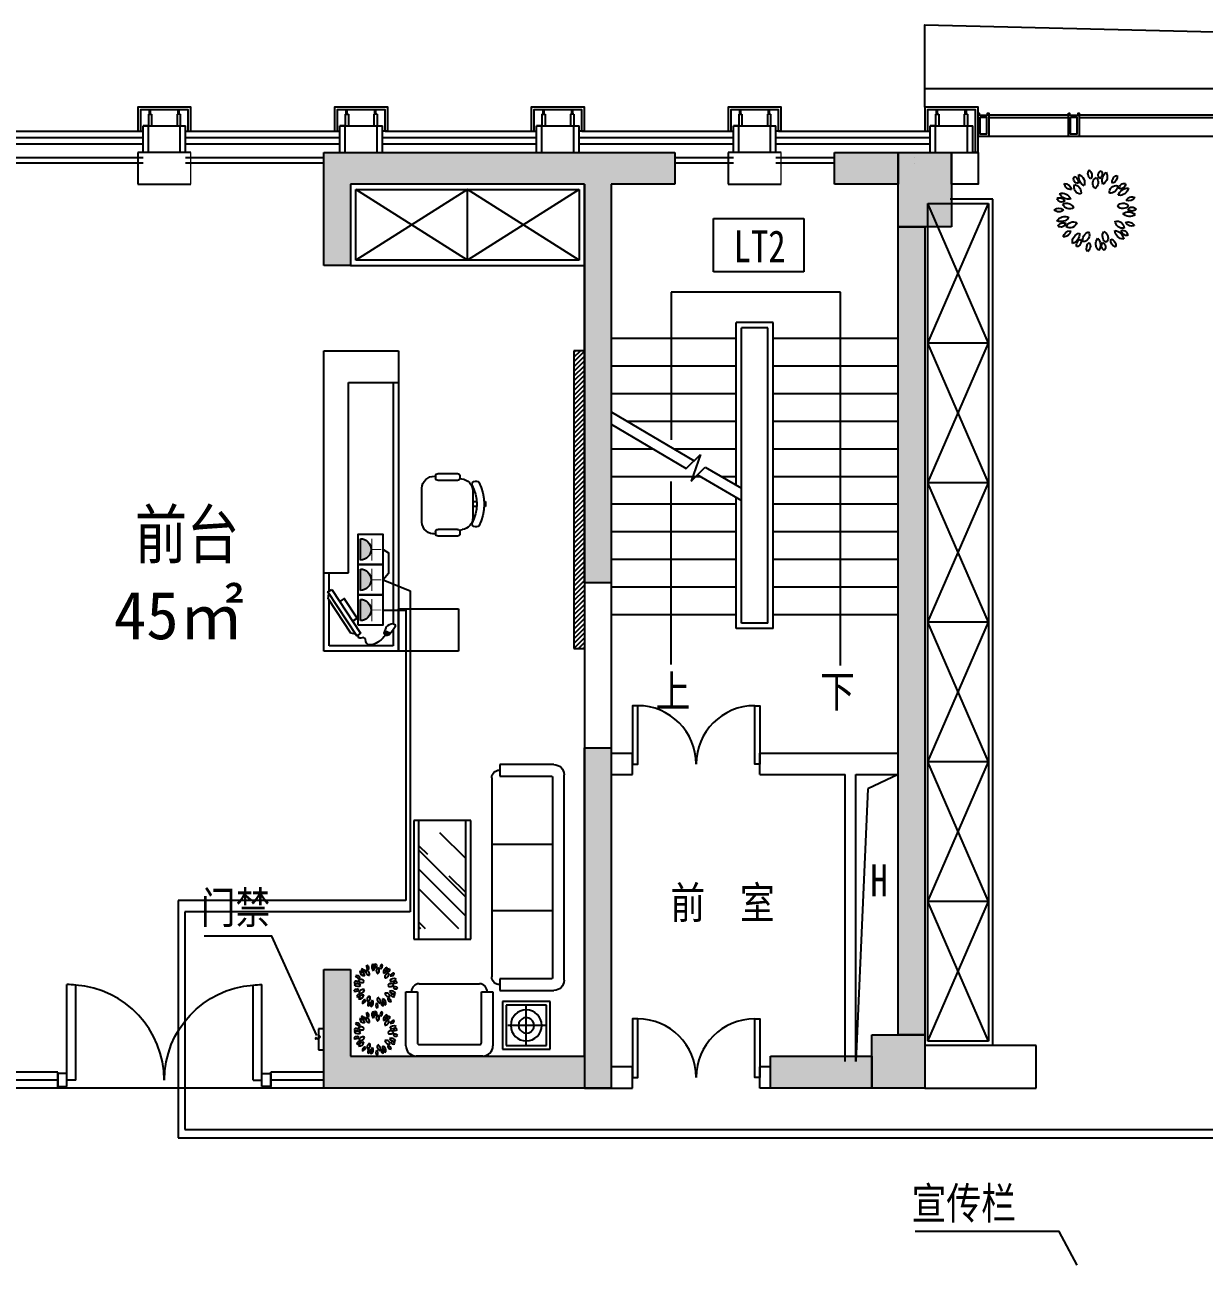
# Model space of a CAD drawing. Header units: inches. Extents: x 10 to 166961, y -47 to 131592.
# Drawn here: x 125562 to 136649, y 33395 to 45062 of the extents above; entities that cross this region are included whole.
import ezdxf

# ---------------------------------------------------------------- set-up
doc = ezdxf.new("R2010")
doc.units = ezdxf.units.IN
doc.header["$MEASUREMENT"] = 0
doc.linetypes.add('CONTINOUS', pattern=[0])
for name, color, linetype in [('2', 2, 'Continuous'), ('3', 3, 'Continuous'), ('3look0.15', 5, 'Continuous'), ('4', 4, 'Continuous'), ('6', 6, 'Continuous'), ('8', 8, 'Continuous'), ('hatch', 8, 'Continuous'), ('METAL', 7, 'Continuous'), ('PUB_DIM', 3, 'Continuous'), ('Shearwall', 7, 'Continuous'), ('shearwall-bh', 253, 'Continuous'), ('stair', 2, 'Continuous'), ('text', 7, 'Continuous'), ('wall', 2, 'Continuous'), ('windows', 4, 'Continuous'), ('z', 2, 'Continuous'), ('修改', 1, 'Continuous'), ('家具', 9, 'Continuous'), ('尺寸3', 31, 'Continuous'), ('插座图', 4, 'Continuous'), ('立面墙体', 4, 'Continuous')]:
    doc.layers.add(name, color=color, linetype=linetype)
doc.styles.add('F', font='')
doc.styles.get('F').set_extended_font_data('SimHei')

# ---------------------------------------------------------------- blocks, each defined once
blk = doc.blocks.new('Metal')
at = {"layer": 'METAL', "color": 4}
for points in [[(-50, 20), (-40, 20), (-40, 0), (40, 0), (40, 20), (50, 20), (50, -200), (-50, -200)], [(-30, -20), (30, -20), (30, -180), (-30, -180)]]:
    blk.add_lwpolyline(points, close=True, dxfattribs=at)
blk = doc.blocks.new('A$C6F910B85')
at = {"layer": '2', "linetype": 'CONTINOUS'}
blk.add_lwpolyline([(16, 10), (125, 446), (164, 437), (55, 0)], close=True, dxfattribs=at)
at = {"layer": '家具', "color": 8, "linetype": 'CONTINOUS'}
for p, q in [((96, 41), (181, 381)), ((181, 381), (159, 417)), ((96, 41), (60, 19))]:
    blk.add_line(p, q, dxfattribs=at)
blk.add_lwpolyline([(95, 325), (49, 337), (0, 142), (46, 131)], dxfattribs=at)
blk = doc.blocks.new('*E144')
at = {"layer": '家具', "color": 8, "extrusion": (0, 0, -1), "zscale": -1, "rotation": 124.0238537070535}
blk.add_blockref('A$C6F910B85', (17, 449), dxfattribs=at)
blk = doc.blocks.new('A$C0DE74622')
at = {"layer": '家具', "color": 4}
for p, q in [((0, 543), (0, 71)), ((671, 632), (88, 632)), ((760, 71), (760, 543)), ((101, 71), (101, 515)), ((117, 531), (643, 531)), ((659, 515), (659, 71)), ((0, 71), (101, 71)), ((115, 0), (642, 0)), ((659, 71), (760, 71))]:
    blk.add_line(p, q, dxfattribs=at)
at = {"layer": '家具', "color": 4, "extrusion": (0, 0, -1)}
for centre, major_axis, start_param, end_param in [((88, 543), (0.4, 88.5), 4.708006, 6.278802), ((671, 543), (0.8, -88.5), 3.15089, 4.721687), ((117, 515), (11.8, -11.8), 2.356194, 3.926991), ((643, 515), (11.8, 11.8), 5.497787, 7.068583), ((115, 67), (0.8, 67), 3.130013, 4.70081), ((642, 67), (0.4, 67), 1.50663, 3.134946)]:
    blk.add_ellipse(centre, major_axis=major_axis, ratio=1, start_param=start_param, end_param=end_param, dxfattribs=at)
blk = doc.blocks.new('arrr')
at = {"layer": '6'}
for p, q in [((0, 0), (-0.54, 0.41)), ((-0.54, -0.41), (0, 0)), ((-0.39, 0.55), (0, 0)), ((0, 0), (-0.39, -0.55))]:
    blk.add_line(p, q, dxfattribs=at)
for centre, start, end in [((-0.47, 0.49), 34.9749, 232.6151), ((-0.47, -0.49), 127.3887, 325.0213)]:
    blk.add_arc(centre, 0.105, start, end, dxfattribs=at)
blk = doc.blocks.new('A$C127C375D')
at = {"layer": '插座图', "lineweight": -2}
blk.add_hatch(color=3, dxfattribs=at).paths.add_polyline_path([(91.7, 8.4, 1), (16.1, 8.4)])
at = {"layer": '插座图', "color": 3, "lineweight": -2}
blk.add_line((16.1, 8.4), (91.7, 8.4), dxfattribs=at)
blk.add_lwpolyline([(0, 0), (107.8, 0), (107.8, 88.6), (0, 88.6)], close=True, dxfattribs=at)
at = {"layer": '插座图', "color": 3, "lineweight": -2, "const_width": 3.2}
for points in [[(14.3, 48.8), (92.6, 48.8)], [(53.9, 46.2), (53.9, 82.6)]]:
    blk.add_lwpolyline(points, dxfattribs=at)
at = {"layer": '插座图', "color": 3, "lineweight": -2}
blk.add_arc((53.9, 8.4), 37.8, 0, 180, dxfattribs=at)

msp = doc.modelspace()

# ---------------------------------------------------------------- hatches: boundary and pattern name
at = {"layer": 'shearwall-bh', "linetype": 'Continuous'}
for points in [[(131073, 39812), (130823, 39812), (130823, 43562), (128623, 43562), (128623, 42797), (128373, 42797), (128373, 43862), (131673, 43862), (131673, 43562), (131073, 43562)], [(133773, 43562), (133173, 43562), (133173, 43862), (133773, 43862)], [(134023, 35562), (133773, 35562), (133773, 43162), (134023, 43162)], [(130823, 38262), (131073, 38262), (131073, 35062), (128373, 35062), (128373, 36177), (128623, 36177), (128623, 35362), (130823, 35362)], [(134023, 35062), (133523, 35062), (133523, 35562), (134023, 35562)], [(133523, 35062), (132573, 35062), (132573, 35362), (133523, 35362)]]:
    msp.add_hatch(color=252, dxfattribs=at).paths.add_polyline_path(points)
at = {"layer": 'shearwall-bh'}
msp.add_hatch(color=252, dxfattribs=at).paths.add_polyline_path([(134273, 43162), (133773, 43162), (133773, 43862), (134273, 43862)])
at = {"layer": '家具'}
h = msp.add_hatch(dxfattribs=at)
h.set_pattern_fill('AR-RROOF', color=8, scale=424.285714, angle=405, style=0)
h.set_pattern_definition([(315, (112337.3, 35145.64), (324.0165, -864.044), [5727.86, -763.714, 1909.286, -381.86]), (315, (112561.4, 34651.5), (-629.132, -89.105), [1145.57, -126.013, 2291.143, -286.393]), (315, (112242.8, 34781.12), (1223.1624, -1584.981), [3054.857, -534.6, 1527.43, -381.857])])
h.paths.add_polyline_path([(129266, 36563), (129706, 36563), (129706, 37464), (129266, 37464)])

# ---------------------------------------------------------------- linework, layer by layer
at = {"color": 2}
for p, q in [((128929, 39843), (129183, 39738)), ((129183, 39738), (129183, 36720)), ((128929, 39557), (129142, 39557)), ((129142, 39557), (129142, 36825)), ((129142, 36825), (127004, 36825)), ((127004, 36825), (127004, 34592)), ((129183, 36720), (127066, 36720)), ((127066, 36720), (127066, 34671)), ((127066, 34671), (141181, 34671)), ((127004, 34592), (141100, 34592))]:
    msp.add_line(p, q, dxfattribs=at)
msp.add_lwpolyline([(128929, 40128), (128980, 40096), (128980, 39900), (128929, 39843)], dxfattribs=at)
at = {"color": 3, "extrusion": (0, 0, -1)}
for centre, major_axis, start_param, end_param in [((135467, 43615), (0, 46), 3.199447, 5.158952), ((135413, 43583), (0, 53.1), 0.234998, 1.840206), ((135568, 43635), (0, 99.1), 3.641854, 4.90724), ((135441, 43575), (0, 84.1), 0.361407, 1.904233), ((135615, 43662), (0, 58.7), 3.715165, 5.385694), ((135523, 43647), (0, 69.1), 0.72794, 2.089978), ((135699, 43648), (0, 46), 3.897534, 5.857039), ((135637, 43658), (0, 53.1), 0.933083, 2.538291), ((135789, 43597), (0, 99.1), 4.339904, 5.605289), ((135654, 43634), (0, 84.1), 1.059516, 2.602342), ((135843, 43588), (0, 58.7), 4.413326, 6.083855), ((135763, 43636), (0, 69.1), 1.42595, 2.787988), ((135333, 43501), (0, 69.1), 0.029759, 1.391797), ((135394, 43572), (0, 58.7), 3.017057, 4.687586), ((135492, 43534), (0, 65.1), 3.198246, 5.106492), ((135419, 43488), (0, 72.1), 0.183344, 1.838351), ((135666, 43569), (0, 65.1), 3.896263, 5.804508), ((135580, 43581), (0, 72.1), 0.881444, 2.536451), ((135822, 43485), (0, 65.1), 4.594536, 6.502782), ((135764, 43549), (0, 72.1), 1.579556, 3.234563), ((135935, 43427), (0, 99.1), -1.245143, 0.020242), ((135854, 43542), (0, 84.1), 1.757729, 3.300555), ((135898, 43524), (0, 46), 4.595751, 6.555256), ((135857, 43571), (0, 53.1), 1.631043, 3.236251), ((135289, 43382), (0, 53.1), -0.463191, 1.142017), ((135310, 43441), (0, 46), 2.501279, 4.460784), ((135316, 43394), (0, 84.1), -0.336718, 1.206108), ((135375, 43521), (0, 99.1), 2.943691, 4.209077), ((135970, 43386), (0, 58.7), -1.171757, 0.498772), ((135939, 43474), (0, 69.1), 2.12406, 3.486098), ((135281, 43268), (0, 69.1), -0.668428, 0.69361), ((135282, 43361), (0, 58.7), 2.319012, 3.989541), ((135355, 43312), (0, 72.1), -0.514757, 1.14025), ((135382, 43395), (0, 65.1), 2.500126, 4.408372), ((135887, 43320), (0, 65.1), -0.990428, 0.917817), ((135884, 43406), (0, 72.1), 2.277699, 3.932706), ((135936, 43203), (0, 99.1), -0.547046, 0.718339), ((135948, 43343), (0, 84.1), 2.455829, 3.998655), ((135971, 43301), (0, 46), -0.989322, 0.970183), ((135970, 43363), (0, 53.1), 2.329345, 3.934553), ((135337, 43175), (0, 84.1), -1.034893, 0.507934), ((135300, 43310), (0, 99.1), 2.245497, 3.510883), ((135324, 43148), (0, 53.1), -1.161249, 0.443959), ((135302, 43206), (0, 46), 1.803128, 3.762632), ((135419, 43137), (0, 72.1), -1.21301, 0.441997), ((135387, 43217), (0, 65.1), 1.802071, 3.710317), ((135831, 43151), (0, 65.1), -0.292404, 1.615842), ((135884, 43220), (0, 72.1), 2.975822, 4.630829), ((135937, 43149), (0, 58.7), -0.47361, 1.196919), ((135970, 43236), (0, 69.1), 2.822292, 4.18433), ((135391, 43055), (0, 69.1), -1.36644, -0.004402), ((135332, 43127), (0, 58.7), 1.620739, 3.291268), ((135494, 43020), (0, 84.1), 4.5503, 6.093127), ((135379, 43100), (0, 99.1), 1.54735, 2.812736), ((135581, 43044), (0, 72.1), 4.372156, 6.027163), ((135504, 43084), (0, 65.1), 1.103973, 3.012219), ((135713, 43002), (0, 84.1), 3.852116, 5.394943), ((135574, 42990), (0, 99.1), 0.849271, 2.114657), ((135765, 43076), (0, 72.1), 3.673975, 5.328982), ((135680, 43058), (0, 65.1), 0.405783, 2.314029), ((135893, 43130), (0, 84.1), 3.154097, 4.696924), ((135794, 43030), (0, 99.1), 0.151123, 1.416509), ((135883, 43083), (0, 46), -0.291225, 1.66828), ((135923, 43132), (0, 53.1), 3.02749, 4.632698), ((135501, 42991), (0, 53.1), 4.423721, 6.028929), ((135446, 43022), (0, 46), 1.105112, 3.064616), ((135612, 42963), (0, 69.1), 4.218532, 5.58057), ((135520, 42980), (0, 58.7), 0.922635, 2.593164), ((135737, 42985), (0, 53.1), 3.725511, 5.330719), ((135676, 42973), (0, 46), 0.406692, 2.366197), ((135840, 43034), (0, 69.1), 3.520297, 4.882335), ((135759, 42989), (0, 58.7), 0.224408, 1.894937)]:
    msp.add_ellipse(centre, major_axis=major_axis, ratio=1, start_param=start_param, end_param=end_param, dxfattribs=at)
at = {"color": 3}
for centre, major_axis, start_param, end_param in [((128756, 36180, 0), (3.8, 28.4), 1.631542, 3.236751), ((128730, 36157, 0), (3.3, 24.6), 4.59542, 6.554924), ((128768, 36131, 0), (4.7, 34.8), 4.594824, 6.50307), ((128811, 36208, 0), (4.9, 37), 1.426146, 2.788184), ((128765, 36188, 0), (4.2, 31.4), 4.413386, 6.083915), ((128869, 36199, 0), (6, 45), 1.059534, 2.60236), ((128794, 36189, 0), (7.1, 53.1), 4.34001, 5.605396), ((128880, 36211, 0), (3.8, 28.4), 0.933439, 2.538648), ((128846, 36210, 0), (3.3, 24.6), 3.897442, 5.856947), ((128905, 36165, 0), (5.2, 38.6), 0.881402, 2.536409), ((128858, 36165, 0), (4.7, 34.8), 3.896401, 5.804646), ((128940, 36196, 0), (4.9, 37), 0.727684, 2.089722), ((128892, 36211, 0), (4.2, 31.4), 3.715218, 5.385747), ((128978, 36152, 0), (6, 45), 0.361435, 1.904261), ((128915, 36193, 0), (7.1, 53.1), 3.641694, 4.90708), ((128994, 36155, 0), (3.8, 28.4), 0.234846, 1.840054), ((128968, 36175, 0), (3.3, 24.6), 3.199445, 5.15895), ((128676, 36043, 0), (3.3, 24.6), -0.98951, 0.969994), ((128680, 36077, 0), (3.8, 28.4), 2.329169, 3.934377), ((128682, 36089, 0), (4.2, 31.4), -1.171554, 0.498975), ((128705, 36133, 0), (4.9, 37), 2.124237, 3.486275), ((128721, 36047, 0), (4.6, 34.8), -0.990604, 0.917642), ((128729, 36093, 0), (5.1, 38.6), 2.277529, 3.932536), ((128755, 36164, 0), (6, 45), 1.757453, 3.300279), ((128704, 36108, 0), (7.1, 53.1), -1.24536, 0.020026), ((128804, 36161, 0), (5.2, 38.6), 1.579513, 3.23452), ((128984, 36104, 0), (5.1, 38.6), 0.183125, 1.838132), ((128948, 36134, 0), (4.6, 34.8), 3.198189, 5.106435), ((129032, 36046, 0), (6, 45), -0.336545, 1.206282), ((129010, 36118, 0), (7.1, 53.1), 2.943664, 4.209049), ((129031, 36105, 0), (4.9, 37), 0.029881, 1.391919), ((129004, 36147, 0), (4.2, 31.4), 3.017066, 4.687595), ((129046, 36038, 0), (3.8, 28.4), -0.463297, 1.141911), ((129039, 36071, 0), (3.3, 24.6), 2.501295, 4.460799), ((128683, 35959, 0), (4.2, 31.4), -0.473852, 1.196677), ((128671, 36008, 0), (4.9, 37), 2.822341, 4.184379), ((128687, 35988, 0), (7.1, 53.1), -0.546995, 0.71839), ((128690, 36064, 0), (6, 45), 2.455671, 3.998498), ((128707, 35921, 0), (3.3, 24.6), -0.291528, 1.667976), ((128689, 35949, 0), (3.8, 28.4), 3.027135, 4.632343), ((128705, 35946, 0), (6, 45), 3.154121, 4.696947), ((128751, 35886, 0), (7.1, 53.1), 0.151085, 1.416471), ((128739, 35953, 0), (4.7, 34.8), -0.292184, 1.616061), ((128716, 35994, 0), (5.1, 38.6), 2.975708, 4.630715), ((128959, 35916, 0), (5.2, 38.6), -1.213062, 0.441945), ((128982, 35957, 0), (4.6, 34.8), 1.801813, 3.710059), ((129006, 36005, 0), (5.2, 38.6), -0.514747, 1.14026), ((128998, 36051, 0), (4.6, 34.8), 2.499878, 4.408124), ((129006, 35930, 0), (6, 45), -1.034728, 0.508098), ((129035, 36000, 0), (7.1, 53.1), 2.245565, 3.510951), ((129011, 35915, 0), (3.8, 28.4), -1.16149, 0.443718), ((129027, 35945, 0), (3.3, 24.6), 1.803795, 3.7633), ((129042, 35976, 0), (4.9, 37), -0.668512, 0.693526), ((129049, 36026, 0), (4.2, 31.4), 2.318918, 3.989447), ((128766, 35861, 0), (4.2, 31.4), 0.224635, 1.895165), ((128726, 35891, 0), (5, 37), 3.520732, 4.88277), ((128814, 35893, 0), (4.7, 34.8), 0.405775, 2.314021), ((128810, 35847, 0), (3.3, 24.6), 0.407099, 2.366603), ((128770, 35908, 0), (5.2, 38.6), 3.673984, 5.328991), ((128778, 35857, 0), (3.8, 28.4), 3.725633, 5.330841), ((128866, 35848, 0), (7.1, 53.1), 0.84901, 2.114396), ((128792, 35865, 0), (6, 45), 3.852093, 5.394919), ((128894, 35839, 0), (4.2, 31.4), 0.922562, 2.593091), ((128843, 35837, 0), (4.9, 37), 4.218528, 5.580566), ((128910, 35894, 0), (4.7, 34.8), 1.103919, 3.012165), ((128866, 35878, 0), (5.2, 38.6), 4.372211, 6.027218), ((128936, 35856, 0), (3.3, 24.6), 1.105085, 3.06459), ((128905, 35844, 0), (3.8, 28.4), 4.423767, 6.028975), ((128978, 35893, 0), (7.1, 53.1), 1.547422, 2.812808), ((128911, 35859, 0), (6, 45), 4.549972, 6.092799), ((128968, 35870, 0), (4.9, 37), -1.366363, -0.004325), ((129005, 35905, 0), (4.2, 31.4), 1.620657, 3.291186), ((128755, 35719, 0), (6, 45), 1.757453, 3.300279), ((128704, 35663, 0), (7.1, 53.1), -1.24536, 0.020026), ((128756, 35735, 0), (3.8, 28.4), 1.631542, 3.236751), ((128730, 35712, 0), (3.3, 24.6), 4.59542, 6.554924), ((128804, 35716, 0), (5.2, 38.6), 1.579513, 3.23452), ((128768, 35686, 0), (4.7, 34.8), 4.594824, 6.50307), ((128811, 35762, 0), (4.9, 37), 1.426146, 2.788184), ((128765, 35743, 0), (4.2, 31.4), 4.413386, 6.083915), ((128869, 35753, 0), (6, 45), 1.059534, 2.60236), ((128794, 35744, 0), (7.1, 53.1), 4.34001, 5.605396), ((128880, 35766, 0), (3.8, 28.4), 0.933439, 2.538648), ((128846, 35764, 0), (3.3, 24.6), 3.897442, 5.856947), ((128905, 35720, 0), (5.2, 38.6), 0.881402, 2.536409), ((128858, 35720, 0), (4.7, 34.8), 3.896401, 5.804646), ((128940, 35751, 0), (4.9, 37), 0.727684, 2.089722), ((128892, 35766, 0), (4.2, 31.4), 3.715218, 5.385747), ((128978, 35707, 0), (6, 45), 0.361435, 1.904261), ((128915, 35748, 0), (7.1, 53.1), 3.641694, 4.90708), ((128994, 35709, 0), (3.8, 28.4), 0.234846, 1.840054), ((128968, 35730, 0), (3.3, 24.6), 3.199445, 5.15895), ((128676, 35598, 0), (3.3, 24.6), -0.98951, 0.969994), ((128680, 35632, 0), (3.8, 28.4), 2.329169, 3.934377), ((128687, 35543, 0), (7.1, 53.1), -0.546995, 0.71839), ((128690, 35619, 0), (6, 45), 2.455671, 3.998498), ((128682, 35643, 0), (4.2, 31.4), -1.171554, 0.498975), ((128705, 35688, 0), (4.9, 37), 2.124237, 3.486275), ((128721, 35602, 0), (4.6, 34.8), -0.990604, 0.917642), ((128729, 35648, 0), (5.1, 38.6), 2.277529, 3.932536), ((128984, 35659, 0), (5.1, 38.6), 0.183125, 1.838132), ((128948, 35688, 0), (4.6, 34.8), 3.198189, 5.106435), ((129006, 35560, 0), (5.2, 38.6), -0.514747, 1.14026), ((128998, 35606, 0), (4.6, 34.8), 2.499878, 4.408124), ((129032, 35601, 0), (6, 45), -0.336545, 1.206282), ((129010, 35673, 0), (7.1, 53.1), 2.943664, 4.209049), ((129031, 35660, 0), (4.9, 37), 0.029881, 1.391919), ((129004, 35702, 0), (4.2, 31.4), 3.017066, 4.687595), ((129046, 35593, 0), (3.8, 28.4), -0.463297, 1.141911), ((129039, 35626, 0), (3.3, 24.6), 2.501295, 4.460799), ((128683, 35514, 0), (4.2, 31.4), -0.473852, 1.196677), ((128671, 35563, 0), (4.9, 37), 2.822341, 4.184379), ((128707, 35475, 0), (3.3, 24.6), -0.291528, 1.667976), ((128689, 35504, 0), (3.8, 28.4), 3.027135, 4.632343), ((128705, 35501, 0), (6, 45), 3.154121, 4.696947), ((128751, 35441, 0), (7.1, 53.1), 0.151085, 1.416471), ((128739, 35508, 0), (4.7, 34.8), -0.292184, 1.616061), ((128716, 35548, 0), (5.1, 38.6), 2.975708, 4.630715), ((128814, 35447, 0), (4.7, 34.8), 0.405775, 2.314021), ((128770, 35463, 0), (5.2, 38.6), 3.673984, 5.328991), ((128910, 35449, 0), (4.7, 34.8), 1.103919, 3.012165), ((128866, 35433, 0), (5.2, 38.6), 4.372211, 6.027218), ((128959, 35471, 0), (5.2, 38.6), -1.213062, 0.441945), ((128982, 35511, 0), (4.6, 34.8), 1.801813, 3.710059), ((129006, 35485, 0), (6, 45), -1.034728, 0.508098), ((129035, 35555, 0), (7.1, 53.1), 2.245565, 3.510951), ((129011, 35470, 0), (3.8, 28.4), -1.16149, 0.443718), ((129027, 35500, 0), (3.3, 24.6), 1.803795, 3.7633), ((129042, 35531, 0), (4.9, 37), -0.668512, 0.693526), ((129049, 35581, 0), (4.2, 31.4), 2.318918, 3.989447), ((128766, 35416, 0), (4.2, 31.4), 0.224635, 1.895165), ((128726, 35446, 0), (5, 37), 3.520732, 4.88277), ((128810, 35402, 0), (3.3, 24.6), 0.407099, 2.366603), ((128778, 35412, 0), (3.8, 28.4), 3.725633, 5.330841), ((128866, 35403, 0), (7.1, 53.1), 0.84901, 2.114396), ((128792, 35420, 0), (6, 45), 3.852093, 5.394919), ((128894, 35394, 0), (4.2, 31.4), 0.922562, 2.593091), ((128843, 35391, 0), (4.9, 37), 4.218528, 5.580566), ((128936, 35411, 0), (3.3, 24.6), 1.105085, 3.06459), ((128905, 35399, 0), (3.8, 28.4), 4.423767, 6.028975), ((128978, 35448, 0), (7.1, 53.1), 1.547422, 2.812808), ((128911, 35414, 0), (6, 45), 4.549972, 6.092799), ((128968, 35425, 0), (4.9, 37), -1.366363, -0.004325), ((129005, 35459, 0), (4.2, 31.4), 1.620657, 3.291186)]:
    msp.add_ellipse(centre, major_axis=major_axis, ratio=1, start_param=start_param, end_param=end_param, dxfattribs=at)
at = {"layer": '2', "color": 252, "linetype": 'ByBlock'}
for p, q in [((125873, 35212, 0), (125373, 35212)), ((125873, 35137, 0), (125373, 35137)), ((125873, 35062), (125873, 35212)), ((128373, 35212), (127873, 35212)), ((127873, 35062), (127873, 35212)), ((128373, 35137), (127873, 35137)), ((125873, 35062, 0), (125373, 35062)), ((128373, 35062), (127873, 35062))]:
    msp.add_line(p, q, dxfattribs=at)
at = {"layer": '3', "color": 1, "linetype": 'ByBlock'}
for p, q in [((126723, 44222), (126753, 44222)), ((126723, 44221), (126723, 44222)), ((126723, 44221), (126723, 44112)), ((126723, 44221), (126753, 44221)), ((126733, 44222), (126733, 44262)), ((126743, 44222), (126743, 44262)), ((126753, 44221), (126753, 44222)), ((126753, 44221), (126753, 44112)), ((126993, 44221), (126993, 44222)), ((127023, 44222), (126993, 44222)), ((126993, 44221), (126993, 44112)), ((127023, 44221), (126993, 44221)), ((127003, 44222), (127003, 44262)), ((127013, 44222), (127013, 44262)), ((127023, 44221), (127023, 44222)), ((127023, 44221), (127023, 44112)), ((128573, 44222), (128603, 44222)), ((128573, 44221), (128573, 44222)), ((128573, 44221), (128573, 44112)), ((128573, 44221), (128603, 44221)), ((128583, 44222), (128583, 44262)), ((128593, 44222), (128593, 44262)), ((128603, 44221), (128603, 44222)), ((128603, 44221), (128603, 44112)), ((128843, 44221), (128843, 44222)), ((128873, 44222), (128843, 44222)), ((128843, 44221), (128843, 44112)), ((128873, 44221), (128843, 44221)), ((128853, 44222), (128853, 44262)), ((128863, 44222), (128863, 44262)), ((128873, 44221), (128873, 44222)), ((128873, 44221), (128873, 44112)), ((130423, 44222), (130453, 44222)), ((130423, 44221), (130423, 44222)), ((130423, 44221), (130423, 44112)), ((130423, 44221), (130453, 44221)), ((130433, 44222), (130433, 44262)), ((130443, 44222), (130443, 44262)), ((130453, 44221), (130453, 44222)), ((130453, 44221), (130453, 44112)), ((130693, 44221), (130693, 44222)), ((130723, 44222), (130693, 44222)), ((130693, 44221), (130693, 44112)), ((130723, 44221), (130693, 44221)), ((130703, 44222), (130703, 44262)), ((130713, 44222), (130713, 44262)), ((130723, 44221), (130723, 44222)), ((130723, 44221), (130723, 44112)), ((132273, 44222), (132303, 44222)), ((132273, 44221), (132273, 44222)), ((132273, 44221), (132273, 44112)), ((132273, 44221), (132303, 44221)), ((132283, 44222), (132283, 44262)), ((132293, 44222), (132293, 44262)), ((132303, 44221), (132303, 44222)), ((132303, 44221), (132303, 44112)), ((132543, 44221), (132543, 44222)), ((132573, 44222), (132543, 44222)), ((132543, 44221), (132543, 44112)), ((132573, 44221), (132543, 44221)), ((132553, 44222), (132553, 44262)), ((132563, 44222), (132563, 44262)), ((132573, 44221), (132573, 44222)), ((132573, 44221), (132573, 44112)), ((134123, 44222), (134153, 44222)), ((134123, 44221), (134123, 44222)), ((134123, 44221), (134123, 44112)), ((134123, 44221), (134153, 44221)), ((134133, 44222), (134133, 44262)), ((134143, 44222), (134143, 44262)), ((134153, 44221), (134153, 44222)), ((134153, 44221), (134153, 44112)), ((134393, 44221), (134393, 44222)), ((134423, 44222), (134393, 44222)), ((134393, 44221), (134393, 44112)), ((134423, 44221), (134393, 44221)), ((134403, 44222), (134403, 44262)), ((134413, 44222), (134413, 44262)), ((134423, 44221), (134423, 44222)), ((134423, 44221), (134423, 44112)), ((126673, 44112), (127073, 44112)), ((128523, 44112), (128923, 44112)), ((130373, 44112), (130773, 44112)), ((132223, 44112), (132623, 44112)), ((134073, 44112), (134473, 44112))]:
    msp.add_line(p, q, dxfattribs=at)
at = {"layer": '3look0.15', "color": 6}
for p, q in [((126673, 43812), (125373, 43812)), ((126673, 43762), (125373, 43762)), ((128373, 43812), (127073, 43812)), ((128373, 43762), (127073, 43762)), ((132223, 43812), (131673, 43812)), ((132223, 43762), (131673, 43762)), ((133173, 43812), (132623, 43812)), ((133173, 43762), (132623, 43762))]:
    msp.add_line(p, q, dxfattribs=at)
at = {"layer": '3look0.15'}
for p, q in [((133923, 43812), (133923, 43812)), ((133923, 43762), (133923, 43762))]:
    msp.add_line(p, q, dxfattribs=at)
at = {"layer": '4', "color": 252}
for p, q in [((128373, 39170), (128373, 41997)), ((128373, 41997), (129074, 41997)), ((129074, 41997), (129074, 39170)), ((128603, 39908), (128603, 41697)), ((128603, 41697), (129074, 41697)), ((128373, 39908), (128603, 39908)), ((129074, 39170), (129074, 39570)), ((129074, 39570), (129639, 39570)), ((129639, 39570), (129639, 39170)), ((129074, 39170), (128373, 39170)), ((129639, 39170), (129074, 39170))]:
    msp.add_line(p, q, dxfattribs=at)
at = {"layer": '4'}
for p, q in [((125957, 35137), (125957, 36035, 0)), ((126040, 35137), (126040, 36031, 0)), ((127707, 35137, 0), (127707, 36031, 0)), ((127790, 35137, 0), (127790, 36035, 0)), ((125957, 35198, 0), (125873, 35198, 0)), ((125873, 35198, 0), (125873, 35076, 0)), ((125957, 35076, 0), (125957, 35198, 0)), ((126040, 35137), (125957, 35137)), ((127707, 35137, 0), (127790, 35137, 0)), ((127790, 35076, 0), (127790, 35198, 0)), ((127790, 35198, 0), (127873, 35198, 0)), ((127873, 35198, 0), (127873, 35076, 0)), ((125873, 35076, 0), (125957, 35076, 0)), ((127873, 35076, 0), (127790, 35076, 0))]:
    msp.add_line(p, q, dxfattribs=at)
msp.add_ellipse((125957, 35118, 0), major_axis=(-648, -648), ratio=1, start_param=3.835956, end_param=3.926991, dxfattribs=at)
at = {"layer": '4', "extrusion": (0, 0, -1)}
msp.add_ellipse((127790, 35118, 0), major_axis=(648, -648), ratio=1, start_param=3.835956, end_param=3.926991, dxfattribs=at)
at = {"layer": '8', "color": 252}
for p, q in [((129024, 41697), (129024, 39430)), ((128423, 39737), (128423, 39908)), ((128423, 39220), (128423, 39647)), ((129024, 39370), (129024, 39220)), ((129024, 39220), (128423, 39220))]:
    msp.add_line(p, q, dxfattribs=at)
at = {"layer": '8'}
msp.add_ellipse((125961, 35122, 0), major_axis=(670, 625), ratio=0.988736, start_param=-0.739881, end_param=0.739881, dxfattribs=at)
at = {"layer": '8', "extrusion": (0, 0, -1)}
msp.add_ellipse((127785, 35122, 0), major_axis=(-670, 625), ratio=0.988736, start_param=-0.739881, end_param=0.739881, dxfattribs=at)
at = {"layer": 'hatch', "color": 252}
for p, q in [((133773, 38012), (133486, 37875)), ((133486, 37875), (133373, 35312))]:
    msp.add_line(p, q, dxfattribs=at)
at = {"layer": 'PUB_DIM', "color": 252}
for p, q in [((133229, 42547), (131639, 42547)), ((131639, 42547), (131639, 41460)), ((133229, 39037), (133229, 42547)), ((131073, 41423), (131853, 40962)), ((131639, 41460), (131639, 41160)), ((131073, 41306), (131779, 40889)), ((131073, 41306), (131779, 40889)), ((131779, 40889), (131913, 41020)), ((131779, 40889), (131913, 41020)), ((131913, 41020), (131826, 40770)), ((131913, 41020), (131826, 40770)), ((131826, 40770), (131959, 40901)), ((131826, 40770), (131959, 40901)), ((131959, 40901), (132298, 40705)), ((131639, 40467), (131639, 40767)), ((131885, 40828), (132298, 40589)), ((131639, 39045), (131639, 40467))]:
    msp.add_line(p, q, dxfattribs=at)
at = {"layer": 'Shearwall', "color": 252, "linetype": 'Continuous'}
for p, q in [((128373, 42797), (128373, 43862)), ((128373, 43862), (131673, 43862)), ((131673, 43862), (131673, 43862)), ((131673, 43862), (131673, 43562)), ((133173, 43562), (133173, 43862)), ((133173, 43862), (133773, 43862)), ((133773, 43862), (133773, 43562)), ((130823, 43562), (128623, 43562)), ((128623, 43562), (128623, 42797)), ((130823, 39812), (130823, 43562)), ((131673, 43562), (131073, 43562)), ((131073, 43562), (131073, 39812)), ((133773, 43562), (133173, 43562)), ((133773, 35562), (133773, 43162)), ((133773, 43162), (134023, 43162)), ((134023, 43162), (134023, 35562)), ((128623, 42797), (128373, 42797)), ((131073, 39812), (130823, 39812)), ((130823, 38262), (131073, 38262)), ((130823, 35362), (130823, 38262)), ((131073, 38262), (131073, 35062)), ((128373, 35062), (128373, 36177)), ((128373, 36177), (128623, 36177)), ((128623, 36177), (128623, 35362)), ((134023, 35562), (133773, 35562)), ((128623, 35362), (130823, 35362)), ((131073, 35062), (128373, 35062))]:
    msp.add_line(p, q, dxfattribs=at)
at = {"layer": 'Shearwall', "color": 252}
for p, q in [((133773, 43162), (133773, 43862)), ((133773, 43862), (134273, 43862)), ((134273, 43862), (134273, 43162)), ((134273, 43162), (133773, 43162)), ((131073, 39813), (131073, 39813)), ((133523, 35062), (133523, 35562)), ((133523, 35562), (134023, 35562)), ((134023, 35562), (134023, 35062)), ((132573, 35062), (132573, 35362)), ((132573, 35362), (133523, 35362)), ((133523, 35362), (133523, 35062)), ((133523, 35062), (132573, 35062)), ((134023, 35062), (133523, 35062))]:
    msp.add_line(p, q, dxfattribs=at)
at = {"layer": 'stair', "color": 252}
for p, q in [((132248, 40734), (132248, 42262)), ((132598, 42262), (132248, 42262)), ((132598, 39385), (132598, 42262)), ((132298, 40647), (132298, 42212)), ((132548, 42212), (132298, 42212)), ((132548, 39435), (132548, 42212)), ((132248, 42112), (131073, 42112)), ((133773, 42112), (132598, 42112)), ((132248, 41852), (131073, 41852)), ((133773, 41852), (132598, 41852)), ((132248, 41592), (131073, 41592)), ((133773, 41592), (132598, 41592)), ((132248, 41332), (131228, 41332)), ((133773, 41332), (132598, 41332)), ((131469, 41072), (131073, 41072)), ((132248, 41072), (131667, 41072)), ((133773, 41072), (132598, 41072)), ((131913, 40812), (131073, 40812)), ((132248, 40812), (132113, 40812)), ((133773, 40812), (132598, 40812)), ((132248, 39385), (132248, 40618)), ((132298, 39435), (132298, 40705)), ((132248, 40552), (131073, 40552)), ((133773, 40552), (132598, 40552)), ((132248, 40292), (131073, 40292)), ((133773, 40292), (132598, 40292)), ((132248, 40032), (131073, 40032)), ((132248, 40032), (131073, 40032)), ((133773, 40032), (132598, 40032)), ((132248, 39772), (131073, 39772)), ((133773, 39772), (132598, 39772)), ((132248, 39512), (131073, 39512)), ((132248, 39512), (131073, 39512)), ((132548, 39435), (132298, 39435)), ((133773, 39512), (132598, 39512)), ((132598, 39385), (132248, 39385))]:
    msp.add_line(p, q, dxfattribs=at)
at = {"layer": 'stair', "color": 6}
for points in [[(134023, 44287), (134023, 45062), (155048, 44554), (154748, 35062), (154748, 35062)], [(134023, 44462), (154648, 44462), (154648, 21062), (133023, 21062), (133023, 21312)]]:
    msp.add_lwpolyline(points, dxfattribs=at)
at = {"layer": 'text', "color": 252}
for p, q in [((132037, 43239), (132886, 43239)), ((132037, 42740), (132037, 43239)), ((132886, 43239), (132886, 42740)), ((132886, 42740), (132037, 42740))]:
    msp.add_line(p, q, dxfattribs=at)
at = {"layer": 'wall', "color": 1}
for p, q in [((126673, 43862), (126673, 44112)), ((126723, 44112), (126673, 44112)), ((126723, 43862), (126723, 44112)), ((127023, 43862), (127023, 44112)), ((127023, 44112), (127073, 44112)), ((127073, 43862), (127073, 44112)), ((128523, 43862), (128523, 44112)), ((128573, 44112), (128523, 44112)), ((128573, 43862), (128573, 44112)), ((128873, 43862), (128873, 44112)), ((128923, 43862), (128923, 44112)), ((130423, 44112), (130373, 44112)), ((130373, 43862), (130373, 44112)), ((130423, 43862), (130423, 44112)), ((130723, 43862), (130723, 44112)), ((130723, 44112), (130773, 44112)), ((130773, 43862), (130773, 44112)), ((132223, 43862), (132223, 44112)), ((132273, 44112), (132223, 44112)), ((132273, 43862), (132273, 44112)), ((132573, 43862), (132573, 44112)), ((132573, 44112), (132623, 44112)), ((132623, 43862), (132623, 44112)), ((134073, 43862), (134073, 44112)), ((134123, 44112), (134073, 44112)), ((134123, 43862), (134123, 44112)), ((134423, 43862), (134423, 44112)), ((134423, 44112), (134473, 44112)), ((134473, 43862), (134473, 44112))]:
    msp.add_line(p, q, dxfattribs=at)
at = {"layer": 'wall'}
msp.add_line((128873, 44112), (128923, 44112), dxfattribs=at)
at = {"layer": 'wall', "color": 252}
for p, q in [((126623, 43862), (126623, 43562)), ((127123, 43862), (126623, 43862)), ((132173, 43862), (132173, 43562)), ((132673, 43862), (132173, 43862)), ((126623, 43562), (127123, 43562)), ((130823, 43562), (130823, 35062)), ((131073, 43562), (131073, 38212)), ((132173, 43562), (132673, 43562)), ((131073, 38212), (131273, 38212)), ((131273, 38012), (131273, 38212)), ((132473, 38012), (132473, 38212)), ((132473, 38212), (133773, 38212)), ((131073, 38012), (131273, 38012)), ((131073, 38012), (131073, 35262)), ((132473, 38012), (133273, 38012)), ((133273, 35312), (133273, 38012)), ((133373, 38012), (133773, 38012)), ((133373, 35312), (133373, 38012)), ((131273, 35262), (131073, 35262)), ((131273, 35062), (131273, 35262)), ((132473, 35062), (132473, 35262)), ((132573, 35262), (132473, 35262)), ((130823, 35062), (131273, 35062)), ((133738, 35062), (132473, 35062))]:
    msp.add_line(p, q, dxfattribs=at)
at = {"layer": 'wall', "color": 252, "lineweight": 0}
for p, q in [((127123, 43562), (127123, 43862)), ((132673, 43562), (132673, 43862)), ((126623, 43562), (127123, 43562)), ((132173, 43562), (132673, 43562))]:
    msp.add_line(p, q, dxfattribs=at)
at = {"layer": 'wall', "color": 252}
msp.add_lwpolyline([(134273, 43862), (134523, 43862), (134523, 43562), (134273, 43562)], close=True, dxfattribs=at)
at = {"layer": 'windows', "color": 2}
for p, q in [((135373, 44212), (134623, 44212)), ((135373, 44187), (134623, 44187)), ((137023, 44212), (135473, 44212)), ((137023, 44187), (135473, 44187)), ((125223, 44002), (126673, 44002)), ((125248, 44062), (126673, 44062)), ((127073, 44062), (128523, 44062)), ((127073, 44002), (128523, 44002)), ((128923, 44002), (130373, 44002)), ((128948, 44062), (130373, 44062)), ((130773, 44002), (132223, 44002)), ((130798, 44062), (132223, 44062)), ((132623, 44002), (134073, 44002)), ((132648, 44062), (134073, 44062)), ((142623, 44012), (134623, 44012)), ((125223, 43942), (126673, 43942)), ((127073, 43942), (128523, 43942)), ((128923, 43942), (130373, 43942)), ((130773, 43942), (132223, 43942)), ((132623, 43942), (134073, 43942))]:
    msp.add_line(p, q, dxfattribs=at)
at = {"layer": 'windows'}
for points in [[(131273, 38108), (131323, 38108), (131323, 38658), (131273, 38658)], [(132473, 38108), (132423, 38108), (132423, 38658), (132473, 38658)], [(131273, 35162), (131323, 35162), (131323, 35712), (131273, 35712)], [(132473, 35162), (132423, 35162), (132423, 35712), (132473, 35712)]]:
    msp.add_lwpolyline(points, close=True, dxfattribs=at)
for centre, start, end in [((131323, 38108), 0, 90), ((132423, 38108), 90, 180), ((131323, 35162), 0, 90), ((132423, 35162), 90, 180)]:
    msp.add_arc(centre, 550, start, end, dxfattribs=at)
at = {"layer": '家具', "color": 252}
for p, q in [((129446, 40841), (129629, 40841)), ((129416, 40816), (129424, 40815)), ((129424, 40799), (129424, 40818)), ((129629, 40777), (129446, 40777)), ((129652, 40818), (129652, 40799)), ((129652, 40796), (129667, 40792)), ((129797, 40769), (129809, 40769)), ((129295, 40386), (129295, 40703)), ((129772, 40679), (129773, 40426)), ((129772, 40580), (129807, 40580)), ((129807, 40530), (129773, 40530)), ((129878, 40580), (129894, 40580)), ((129894, 40530), (129878, 40530)), ((129894, 40580), (129894, 40530)), ((129424, 40274), (129422, 40273)), ((129424, 40275), (129424, 40294)), ((129446, 40317), (129629, 40317)), ((129629, 40253), (129446, 40253)), ((129673, 40313), (129649, 40305)), ((129652, 40294), (129652, 40275)), ((129809, 40340), (129797, 40340)), ((128961, 39354), (128946, 39327)), ((128977, 39347), (128963, 39319)), ((129022, 39431), (129035, 39426))]:
    msp.add_line(p, q, dxfattribs=at)
at = {"layer": '家具', "color": 4}
for p, q in [((130536, 38104, 0), (130028, 38104, 0)), ((130028, 38104, 0), (130028, 37996, 0)), ((129951, 37980, 0), (129951, 36107, 0)), ((130028, 37996, 0), (130505, 37996, 0)), ((130523, 37978, 0), (130523, 36106, 0)), ((130631, 36075, 0), (130631, 38009, 0)), ((129219, 37579, 0), (129219, 36463, 0)), ((129754, 37579, 0), (129219, 37579, 0)), ((129754, 36463, 0), (129754, 37579, 0)), ((129219, 36463, 0), (129754, 36463, 0)), ((130505, 36088, 0), (130028, 36088, 0)), ((130028, 36088, 0), (130028, 35980, 0)), ((130028, 35980, 0), (130536, 35980, 0)), ((130051, 35876, 0), (130051, 35426, 0)), ((130501, 35876, 0), (130051, 35876, 0)), ((130501, 35426, 0), (130501, 35876, 0)), ((130051, 35426, 0), (130501, 35426, 0))]:
    msp.add_line(p, q, dxfattribs=at)
at = {"layer": '家具', "color": 8}
for p, q in [((129266, 36463, 0), (129266, 37579, 0)), ((129706, 36463, 0), (129706, 37579, 0)), ((129951, 37356, 0), (130523, 37356, 0)), ((129951, 36731, 0), (130523, 36731, 0)), ((130087, 35840, 0), (130087, 35462, 0)), ((130465, 35840, 0), (130087, 35840, 0)), ((130276, 35469, 0), (130276, 35833, 0)), ((130465, 35462, 0), (130465, 35840, 0)), ((130459, 35651, 0), (130101, 35651, 0)), ((130087, 35462, 0), (130465, 35462, 0))]:
    msp.add_line(p, q, dxfattribs=at)
at = {"layer": '家具', "color": 252, "extrusion": (0, 0, -1)}
for centre, major_axis, start_param, end_param in [((129446, 40818), (-16, 16), 5.497787, 7.068583), ((129629, 40818), (-16, 16), 0.785398, 2.356194), ((129408, 40703), (-3, 113), -1.548572, 0.092676), ((129446, 40799), (-16, 16), 3.926991, 5.497787), ((129629, 40799), (-16, 16), 2.356194, 3.926991), ((129659, 40679), (-2, 113), 0.091981, 1.589658), ((129797, 40735), (-0.8, 33.9), -1.547895, 0.022901), ((129434, 40554), (-8, 376), 1.09211, 2.094462), ((129809, 40735), (-24, 24), 0.785398, 1.490627), ((129425, 40554), (-10, 455), 1.122959, 2.063865), ((129809, 40735), (24, 24), 0.771716, 0.785398), ((129408, 40386), (-3, 113), 3.047127, 4.734833), ((129660, 40426), (-3, 113), 1.591177, 3.047731), ((129797, 40374), (-0.8, 33.9), 3.164438, 4.735234), ((129809, 40374), (24, 24), 0.785398, 0.79908), ((129446, 40294), (-16, 16), 5.497787, 7.068583), ((129446, 40275), (-16, 16), 3.926991, 5.497787), ((129629, 40294), (-16, 16), 0.785398, 2.356194), ((129629, 40275), (-16, 16), 2.356194, 3.926991), ((129809, 40374), (-24, 24), 3.221762, 3.926991), ((128973, 39363), (-32.1, 32.1), 4.033355, 4.78038), ((129017, 39450), (-24, 108), 3.512213, 4.033711), ((129044, 39309), (-27, 121), -0.518698, 0.037022), ((128970, 39338), (-14, 14), 3.018972, 4.033355), ((128721, 39589), (-74, 366), 2.297544, 2.553345), ((129018, 39406), (-18.5, 18.5), 1.488567, 2.54361)]:
    msp.add_ellipse(centre, major_axis=major_axis, ratio=1, start_param=start_param, end_param=end_param, dxfattribs=at)
at = {"layer": '家具', "color": 4, "extrusion": (0, 0, -1)}
for centre, major_axis, start_param, end_param in [((130023, 37980, 0), (-72.1, 0.9), -0.011995, 1.558801), ((130536, 38009, 0), (95.2, 1.1), -1.55936, 0.011436), ((130505, 37978, 0), (12.8, 12.8), -0.785398, 0.785398), ((130023, 36107, 0), (72.1, 1.3), 1.531848, 3.160163), ((130505, 36106, 0), (-12.8, 12.8), 2.356194, 3.926991), ((130536, 36075, 0), (-95.2, 1), 3.130834, 4.70163)]:
    msp.add_ellipse(centre, major_axis=major_axis, ratio=1, start_param=start_param, end_param=end_param, dxfattribs=at)
at = {"layer": '家具', "color": 8, "extrusion": (0, 0, -1)}
for major_axis, start_param, end_param in [((146, 0), 1.571753393076871, 7.854938700256457), ((-72.9, 0.1), -1.56973761116348, 4.713447696016106)]:
    msp.add_ellipse((130276, 35651, 0), major_axis=major_axis, ratio=1, start_param=start_param, end_param=end_param, dxfattribs=at)
at = {"layer": '家具', "color": 252}
for points, knots in [([(128952, 39323), (128932, 39298), (128892, 39249), (128759, 39205), (128767, 39324), (128701, 39277), (128696, 39314), (128700, 39327)], [0, 0, 0, 0, 89.180996, 185.391702, 247.379604, 284.879604, 301.833056, 301.833056, 301.833056, 301.833056]), ([(128961, 39401), (128954, 39388), (128954, 39370), (128939, 39351), (128935, 39343), (128937, 39335), (128939, 39333)], [0, 0, 0, 0, 61.392948, 66.317377, 85.526749, 93.173022, 93.173022, 93.173022, 93.173022])]:
    msp.add_open_spline(points, degree=3, knots=knots, dxfattribs=at)
at = {"layer": '尺寸3', "color": 252}
for p, q in [((128673, 42847), (128673, 43512)), ((128673, 43512), (130773, 43512)), ((129723, 42847), (128673, 43512)), ((129723, 43512), (128673, 42847)), ((129723, 42847), (129723, 43512)), ((130773, 43512), (129723, 42847)), ((130773, 42847), (129723, 43512)), ((130773, 43512), (130773, 42847)), ((134661, 43422), (134261, 43422)), ((134661, 35462), (134661, 43422)), ((134051, 35502), (134051, 43382)), ((134051, 43382), (134621, 43382)), ((134051, 42069), (134621, 43382)), ((134621, 42069), (134051, 43382)), ((134621, 43382), (134621, 35502)), ((130773, 42847), (128673, 42847)), ((128623, 42797), (130823, 42797)), ((134621, 42069), (134051, 42069)), ((134621, 40755), (134051, 42069)), ((134051, 40755), (134621, 42069)), ((130723, 41981), (130740, 41997)), ((130723, 41936), (130784, 41997)), ((130823, 41997), (130723, 41997)), ((130723, 41997), (130723, 39197)), ((130723, 41891), (130823, 41991)), ((130723, 41846), (130823, 41946)), ((130723, 41801), (130823, 41901)), ((130823, 41991), (130823, 41991)), ((130823, 41946), (130823, 41946)), ((130823, 41901), (130823, 41901)), ((130723, 41756), (130823, 41856)), ((130723, 41712), (130823, 41812)), ((130723, 41667), (130823, 41767)), ((130823, 41856), (130823, 41856)), ((130823, 41812), (130823, 41812)), ((130823, 41767), (130823, 41767)), ((130723, 41622), (130823, 41722)), ((130723, 41577), (130823, 41677)), ((130823, 41722), (130823, 41722)), ((130823, 41677), (130823, 41677)), ((130723, 41532), (130823, 41632)), ((130723, 41487), (130823, 41587)), ((130723, 41442), (130823, 41542)), ((130823, 41632), (130823, 41632)), ((130823, 41587), (130823, 41587)), ((130723, 41397), (130823, 41497)), ((130723, 41352), (130823, 41452)), ((130723, 41307), (130823, 41407)), ((130723, 41262), (130823, 41362)), ((130723, 41218), (130823, 41318)), ((130723, 41173), (130823, 41273)), ((130723, 41128), (130823, 41228)), ((130723, 41083), (130823, 41183)), ((130723, 41038), (130823, 41138)), ((130723, 40993), (130823, 41093)), ((130723, 40948), (130823, 41048)), ((130723, 40903), (130823, 41003)), ((130723, 40858), (130823, 40958)), ((130723, 40813), (130823, 40913)), ((130723, 40769), (130823, 40869)), ((130723, 40724), (130823, 40824)), ((130723, 40679), (130823, 40779)), ((130723, 40634), (130823, 40734)), ((134621, 40755), (134051, 40755)), ((134051, 39442), (134621, 40755)), ((134621, 39442), (134051, 40755)), ((130723, 40589), (130823, 40689)), ((130723, 40544), (130823, 40644)), ((130723, 40499), (130823, 40599)), ((130723, 40454), (130823, 40554)), ((130723, 40409), (130823, 40509)), ((130723, 40364), (130823, 40464)), ((130723, 40320), (130823, 40420)), ((130723, 40275), (130823, 40375)), ((130723, 40230), (130823, 40330)), ((130723, 40185), (130823, 40285)), ((130723, 40140), (130823, 40240)), ((130723, 40095), (130823, 40195)), ((130723, 40050), (130823, 40150)), ((130823, 40195), (130823, 40195)), ((130823, 40150), (130823, 40150)), ((130723, 40005), (130823, 40105)), ((130723, 39960), (130823, 40060)), ((130823, 40105), (130823, 40105)), ((130823, 40060), (130823, 40060)), ((130723, 39915), (130823, 40015)), ((130723, 39871), (130823, 39971)), ((130723, 39826), (130823, 39926)), ((130823, 40015), (130823, 40015)), ((130823, 39971), (130823, 39971)), ((130823, 39926), (130823, 39926)), ((130723, 39781), (130823, 39881)), ((130723, 39736), (130823, 39836)), ((130723, 39691), (130823, 39791)), ((130823, 39881), (130823, 39881)), ((130823, 39836), (130823, 39836)), ((130723, 39646), (130823, 39746)), ((130723, 39601), (130823, 39701)), ((130723, 39556), (130823, 39656)), ((130723, 39511), (130823, 39611)), ((130723, 39466), (130823, 39566)), ((130723, 39422), (130823, 39522)), ((130723, 39377), (130823, 39477)), ((134621, 39442), (134051, 39442)), ((134621, 38129), (134051, 39442)), ((134051, 38129), (134621, 39442)), ((130723, 39332), (130823, 39432)), ((130723, 39287), (130823, 39387)), ((130723, 39242), (130823, 39342)), ((130723, 39197), (130823, 39297)), ((130768, 39197), (130823, 39252)), ((130813, 39197), (130823, 39207)), ((130723, 39197), (130823, 39197)), ((134621, 38129), (134051, 38129)), ((134051, 36815), (134621, 38129)), ((134621, 36815), (134051, 38129)), ((134621, 36815), (134051, 36815)), ((134621, 35502), (134051, 36815)), ((134051, 35502), (134621, 36815)), ((128373, 35620), (128323, 35620)), ((128323, 35620), (128323, 35420)), ((134621, 35502), (134051, 35502)), ((128323, 35420), (128373, 35420)), ((135068, 35462), (134023, 35462)), ((135068, 35062), (135068, 35462)), ((127873, 35062), (125873, 35062, 0)), ((134023, 35062), (135068, 35062))]:
    msp.add_line(p, q, dxfattribs=at)
for points in [[(128307, 35556), (127883, 36491), (127248, 36491)], [(135454, 33397), (135285, 33711), (133931, 33711)]]:
    msp.add_lwpolyline(points, dxfattribs=at)
at = {"layer": '立面墙体'}
for p, q in [((126623, 44062), (126673, 44062)), ((128473, 44062), (128523, 44062)), ((128973, 44062), (128923, 44062)), ((130323, 44062), (130373, 44062)), ((130823, 44062), (130773, 44062)), ((132173, 44062), (132223, 44062)), ((132673, 44062), (132623, 44062)), ((134023, 44062), (134073, 44062))]:
    msp.add_line(p, q, dxfattribs=at)
at = {"layer": '立面墙体', "color": 252}
msp.add_line((134523, 43862), (134473, 43862), dxfattribs=at)
at = {"layer": '立面墙体'}
for points in [[(127123, 44062), (127123, 44287), (126623, 44287), (126623, 44062)], [(127098, 44062), (127098, 44262), (126648, 44262), (126648, 44062)], [(128973, 44062), (128973, 44287), (128473, 44287), (128473, 44062)], [(128948, 44062), (128948, 44262), (128498, 44262), (128498, 44062)], [(130823, 44062), (130823, 44287), (130323, 44287), (130323, 44062)], [(130798, 44062), (130798, 44262), (130348, 44262), (130348, 44062)], [(132673, 44062), (132673, 44287), (132173, 44287), (132173, 44062)], [(132648, 44062), (132648, 44262), (132198, 44262), (132198, 44062)], [(134523, 43862), (134523, 44287), (134023, 44287), (134023, 44062)], [(134498, 43862), (134498, 44262), (134048, 44262), (134048, 44062)]]:
    msp.add_lwpolyline(points, dxfattribs=at)

# ---------------------------------------------------------------- block references
at = {"layer": '8', "color": 252, "extrusion": (0, 0, -1), "xscale": 1.099999999967112, "yscale": 1.099999999860302, "zscale": -1.1, "rotation": 256.6458850151307}
msp.add_blockref('*E144', (-128935, 39868), dxfattribs=at)
at = {"layer": '修改', "color": 2}
for p in [(134573, 44212), (135423, 44212)]:
    msp.add_blockref('Metal', p, dxfattribs=at)
at = {"layer": '家具', "extrusion": (0, 0, -1), "xscale": 1.075571177531856, "yscale": 1.075571177392703, "zscale": -1.075571177504394, "rotation": 180}
msp.add_blockref('A$C0DE74622', (-129145, 36042), dxfattribs=at)
at = {"layer": '尺寸3', "color": 252, "xscale": 40, "yscale": 40, "zscale": 40, "rotation": 294.3859432561749}
msp.add_blockref('arrr', (128323, 35520), dxfattribs=at)
at = {"layer": '插座图', "color": 0, "extrusion": (0, 0, -1), "xscale": 2.647941328235902, "yscale": 2.647941328417801, "zscale": -2.647941328421054, "rotation": 90.00000000000001}
for p in [(-128694, 39985), (-128694, 39700), (-128694, 39415)]:
    msp.add_blockref('A$C127C375D', p, dxfattribs=at)

# ---------------------------------------------------------------- texts
at = {"layer": 'z', "color": 252, "style": 'F', "width": 0.8}
for s, height, p in [('LT2', 300, (132224, 42829)), ('前台', 450, (126595, 40044)), ('上', 300, (131491, 38643)), ('下 ', 300, (133037, 38643)), ('H', 300, (133511, 36865)), ('前  室', 300, (131630, 36655)), ('门禁', 300, (127215, 36608)), ('宣传栏', 300, (133897, 33828))]:
    msp.add_text(s, height=height, dxfattribs=at).set_placement(p)
at = {"layer": 'z', "color": 252, "style": 'F'}
msp.add_text('45㎡', height=450, dxfattribs=at).set_placement((126397, 39283))

doc.saveas('drawing.dxf')
